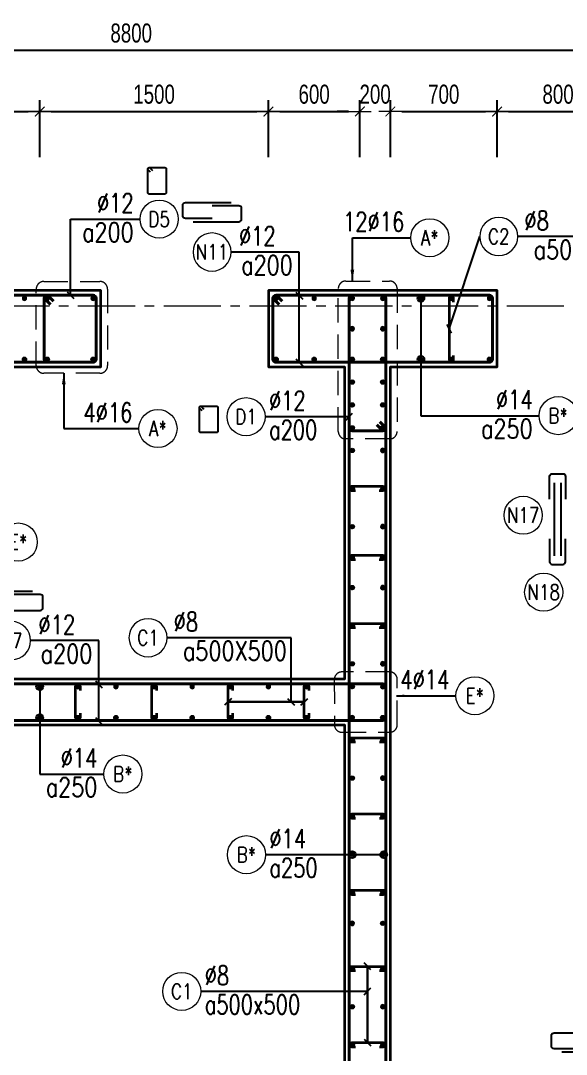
# Model space of a CAD drawing. Header units: millimetres. Extents: x 944027 to 981803, y -83026 to 82675.
# Drawn here: x 953547 to 957126, y -7610 to -828 of the extents above; entities that cross this region are included whole.
import ezdxf
from ezdxf.enums import TextEntityAlignment as Align

# ---------------------------------------------------------------- set-up
doc = ezdxf.new("R2010")
doc.units = ezdxf.units.MM
doc.header["$MEASUREMENT"] = 0
for name, pattern in [('HIDDEN', [9.525, 6.35, -3.175]), ('HIDDEN2', [4.7625, 3.175, -1.5875]), ('HT_Grid$0$CENTER2', [1.125, 0.75, -0.125, 0.125, -0.125])]:
    doc.linetypes.add(name, pattern=pattern)
doc.layers.get('0').update_dxf_attribs({"lineweight": 20})
doc.layers.get('Defpoints').update_dxf_attribs({"color": 151, "lineweight": 9})
for name, color, linetype in [('Hidden', 9, 'HIDDEN'), ('Leader', 6, 'Continuous'), ('Ligature', 1, 'Continuous')]:
    doc.layers.add(name, color=color, linetype=linetype)
for name, color, linetype, lineweight in [('HT_Grid$0$NDC_S_AXIS', 5, 'HT_Grid$0$CENTER2', 13), ('KC-LEADER', 153, 'Continuous', 18), ('KC-THEP', 6, 'Continuous', 40), ('NDC_S_DIM', 1, 'Continuous', 15), ('NDC_S_HIDDEN', 8, 'HIDDEN2', 13), ('NDC_S_LEADER', 1, 'Continuous', 15), ('NDC_S_REBAR', 4, 'Continuous', 35), ('NDC_S_STIRRUP', 4, 'Continuous', 40), ('NDC_S_VN TEXT', 7, 'Continuous', 20), ('NDC_S_WALL', 6, 'Continuous', 35)]:
    doc.layers.add(name, color=color, linetype=linetype, lineweight=lineweight)
doc.styles.add('NDC_ARIAL', font='arial.ttf', dxfattribs={"width": 0.85})
doc.styles.add('NDC_DIM', font='', dxfattribs={"width": 0.75})
doc.styles.add('NDC_EN TXT', font='romans.shx', dxfattribs={"width": 0.8})
doc.styles.get('NDC_DIM').set_extended_font_data('Dotum')
doc.dimstyles.new('NDC_1-50', dxfattribs={"dimscale": 50, "dimtxt": 2.5, "dimasz": 1, "dimexe": 1.5, "dimexo": 0, "dimgap": 0.8, "dimtad": 1, "dimdec": 0, "dimdsep": 46, "dimtxsty": 'NDC_ARIAL', "dimblk": 'DIMMARK', "dimcen": 49999.938995, "dimdle": 1.5, "dimclrd": 1, "dimclre": 1, "dimclrt": 3, "dimadec": 0, "dimazin": 0, "dimtfac": 1, "dimtdec": 0, "dimtix": 1, "dimtmove": 2, "dimatfit": 3, "dimfxl": 1, "dimarcsym": 0})
doc.dimstyles.new('NDC_dim_30', dxfattribs={"dimscale": 30, "dimtxt": 2.5, "dimasz": 1.5, "dimexe": 1.5, "dimexo": 2.5, "dimgap": 1, "dimtad": 1, "dimdec": 0, "dimzin": 0, "dimdsep": 46, "dimtxsty": 'NDC_DIM', "dimblk": 'DIMMARK', "dimcen": 0.09, "dimdle": 1.2, "dimclrd": 1, "dimclre": 1, "dimclrt": 3, "dimadec": 0, "dimazin": 0, "dimtfac": 1, "dimtdec": 0, "dimtix": 1, "dimtofl": 0, "dimtmove": 0, "dimatfit": 3, "dimfxl": 6, "dimfxlon": 1, "dimtolj": 1, "dimtzin": 0, "dimarcsym": 0})
doc.dimstyles.new('NDC_dim_50', dxfattribs={"dimscale": 50, "dimtxt": 2.5, "dimasz": 1.5, "dimexe": 1.5, "dimexo": 2.5, "dimgap": 1, "dimtad": 1, "dimdec": 0, "dimzin": 0, "dimdsep": 46, "dimtxsty": 'NDC_DIM', "dimblk": 'DIMMARK', "dimcen": 0.09, "dimdle": 1.2, "dimclrd": 1, "dimclre": 1, "dimclrt": 3, "dimadec": 0, "dimazin": 0, "dimtfac": 1, "dimtdec": 0, "dimtix": 1, "dimtofl": 0, "dimtmove": 0, "dimatfit": 3, "dimfxl": 6, "dimfxlon": 1, "dimtolj": 1, "dimtzin": 0, "dimarcsym": 0})

# ---------------------------------------------------------------- blocks, each defined once
blk = doc.blocks.new('THEP')
at = {"layer": 'KC-LEADER', "color": 6}
blk.add_circle((0, 0), 14, dxfattribs=at)
at = {"layer": 'KC-THEP'}
for p, q in [((-14, 0), (14, 0)), ((9.9, 9.9), (-9.9, -9.9)), ((-9.9, 9.9), (9.9, -9.9)), ((0, 14), (0, -14))]:
    blk.add_line(p, q, dxfattribs=at)
blk = doc.blocks.new('DIMMARK')
at = {"layer": 'NDC_S_DIM', "color": 1}
blk.add_line((-1.5, 0), (1, 0), dxfattribs=at)
at = {"layer": 'NDC_S_DIM', "color": 2, "const_width": 0.1}
blk.add_lwpolyline([(-0.424, -0.424), (0.424, 0.424)], dxfattribs=at)
blk = doc.blocks.new('*U9')
blk.add_circle((2.5, 0), 2.5)
at = {"layer": 'NDC_S_VN TEXT', "color": 3, "style": 'NDC_EN TXT', "width": 0.75}
blk.add_attdef('DK2', text='', height=2.5, dxfattribs=at).set_placement((-0.85, 0.85), align=Align.RIGHT)
at = {"layer": 'NDC_S_VN TEXT', "color": 7, "style": 'NDC_EN TXT', "width": 0.8}
blk.add_attdef('SH3', text='', height=2, dxfattribs=at).set_placement((2.5, 0), align=Align.MIDDLE)
blk = doc.blocks.new('*U10')
blk.add_circle((2.5, 0), 2.5)
at = {"layer": 'NDC_S_VN TEXT', "color": 3, "style": 'NDC_EN TXT'}
for tag, width, p in [('DK2', 0.75, (-0.85, 0.85)), ('KC2', 0.8, (-0.85, -2.97))]:
    blk.add_attdef(tag, text='', height=2.5, dxfattribs=dict(at, width=width)).set_placement(p, align=Align.RIGHT)
at = {"layer": 'NDC_S_VN TEXT', "color": 7, "style": 'NDC_EN TXT', "width": 0.8}
blk.add_attdef('SH3', text='', height=2, dxfattribs=at).set_placement((2.5, 0), align=Align.MIDDLE)
blk = doc.blocks.new('A$C72321851')
at = {"layer": 'Ligature'}
for points in [[(-60.9, -129.3), (-60.9, 170.9, -0.414214), (-43.3, 188.5), (25.8, 188.5, -0.414214), (43.4, 170.9), (43.4, -4.3)], [(-39.7, -4.3), (-39.7, -179.5, 0.414214), (-22.1, -197.1), (47, -197.1, 0.414214), (64.6, -179.5), (64.6, 120.7)]]:
    blk.add_lwpolyline(points, format="xyb", dxfattribs=at)
blk = doc.blocks.new('*U11')
blk.add_circle((-2.5, 0), 2.5)
at = {"layer": 'NDC_S_VN TEXT', "color": 3, "style": 'NDC_EN TXT', "width": 0.75}
for tag, p in [('DK1', (0.5, 0.85)), ('KC1', (0.5, -2.97))]:
    blk.add_attdef(tag, p, '', height=2.5, dxfattribs=at)
at = {"layer": 'NDC_S_VN TEXT', "color": 7, "style": 'NDC_EN TXT', "width": 0.8}
blk.add_attdef('SH2', text='', height=2, dxfattribs=at).set_placement((-2.5, 0), align=Align.MIDDLE)
blk = doc.blocks.new('*U12')
blk.add_circle((-2.5, 0), 2.5)
at = {"layer": 'NDC_S_VN TEXT', "color": 3, "style": 'NDC_EN TXT', "width": 0.75}
for tag, p in [('DK1', (0.5, 0.85)), ('KC1', (0.5, -2.97))]:
    blk.add_attdef(tag, p, '', height=2.5, dxfattribs=at)
at = {"layer": 'NDC_S_VN TEXT', "color": 7, "style": 'NDC_EN TXT', "width": 0.8}
blk.add_attdef('SH2', text='', height=2, dxfattribs=at).set_placement((-2.5, 0), align=Align.MIDDLE)
blk = doc.blocks.new('A$C7BC65A55')
at = {"layer": 'Ligature'}
for p, q in [((-15.2, 372, 0), (-15.2, 38.5, 0)), ((15.2, 372, 0), (15.2, 38.5, 0))]:
    blk.add_line(p, q, dxfattribs=at)
for points in [[(-36.2, 296.5), (-36.2, 400.9, -0.414214), (-24, 413.1), (24, 413.1, -0.414214), (36.2, 400.9), (36.2, 296.5)], [(-36.2, 116.5), (-36.2, 12.2, 0.414214), (-24, 0), (24, 0, 0.414214), (36.2, 12.2), (36.2, 116.5)]]:
    blk.add_lwpolyline(points, format="xyb", dxfattribs=at)
blk = doc.blocks.new('*D442')
at = {"layer": 'Defpoints', "color": 0, "ltscale": 200, "transparency": 16777216}
for p in [(953671.5, -1423.6), (953671.5, -2849.3), (952871.5, -3099.3)]:
    blk.add_point(p, dxfattribs=at)
at = {"layer": 'NDC_S_DIM', "color": 1, "lineweight": -2, "ltscale": 200, "transparency": 16777216}
for p, q in [((952871.5, -1723.6), (952871.5, -1348.6)), ((953671.5, -1723.6), (953671.5, -1348.6)), ((952946.5, -1423.6), (953596.5, -1423.6))]:
    blk.add_line(p, q, dxfattribs=at)
at = {"layer": 'NDC_S_DIM', "color": 1, "lineweight": -2, "ltscale": 200, "transparency": 16777216, "xscale": 75, "yscale": 75, "zscale": 75, "rotation": 180}
blk.add_blockref('DIMMARK', (952871.5, -1423.6), dxfattribs=at)
at = {"layer": 'NDC_S_DIM', "color": 1, "lineweight": -2, "ltscale": 200, "transparency": 16777216, "xscale": 75, "yscale": 75, "zscale": 75}
blk.add_blockref('DIMMARK', (953671.5, -1423.6), dxfattribs=at)
at = {"layer": 'NDC_S_DIM', "color": 3, "ltscale": 200, "transparency": 16777216, "insert": (953271.5, -1311), "char_height": 125, "attachment_point": 5, "style": 'NDC_DIM'}
blk.add_mtext('\\A1;800', dxfattribs=at)
blk = doc.blocks.new('*D443')
at = {"layer": 'Defpoints', "color": 0, "ltscale": 200, "transparency": 16777216}
for p in [(955171.5, -1423.6), (953671.5, -2849.3), (955171.5, -2849.3)]:
    blk.add_point(p, dxfattribs=at)
at = {"layer": 'NDC_S_DIM', "color": 1, "lineweight": -2, "ltscale": 200, "transparency": 16777216}
for p, q in [((953671.5, -1723.6), (953671.5, -1348.6)), ((955171.5, -1723.6), (955171.5, -1348.6)), ((953746.5, -1423.6), (955096.5, -1423.6))]:
    blk.add_line(p, q, dxfattribs=at)
at = {"layer": 'NDC_S_DIM', "color": 1, "lineweight": -2, "ltscale": 200, "transparency": 16777216, "xscale": 75, "yscale": 75, "zscale": 75, "rotation": 180}
blk.add_blockref('DIMMARK', (953671.5, -1423.6), dxfattribs=at)
at = {"layer": 'NDC_S_DIM', "color": 1, "lineweight": -2, "ltscale": 200, "transparency": 16777216, "xscale": 75, "yscale": 75, "zscale": 75}
blk.add_blockref('DIMMARK', (955171.5, -1423.6), dxfattribs=at)
at = {"layer": 'NDC_S_DIM', "color": 3, "ltscale": 200, "transparency": 16777216, "insert": (954421.5, -1311), "char_height": 125, "attachment_point": 5, "style": 'NDC_DIM'}
blk.add_mtext('\\A1;1500', dxfattribs=at)
blk = doc.blocks.new('*D444')
at = {"layer": 'Defpoints', "color": 0, "ltscale": 200, "transparency": 16777216}
for p in [(955771.5, -1423.6), (955171.5, -2849.3), (955771.5, -3099.3)]:
    blk.add_point(p, dxfattribs=at)
at = {"layer": 'NDC_S_DIM', "color": 1, "lineweight": -2, "ltscale": 200, "transparency": 16777216}
for p, q in [((955171.5, -1723.6), (955171.5, -1348.6)), ((955771.5, -1723.6), (955771.5, -1348.6)), ((955246.5, -1423.6), (955696.5, -1423.6))]:
    blk.add_line(p, q, dxfattribs=at)
at = {"layer": 'NDC_S_DIM', "color": 1, "lineweight": -2, "ltscale": 200, "transparency": 16777216, "xscale": 75, "yscale": 75, "zscale": 75, "rotation": 180}
blk.add_blockref('DIMMARK', (955171.5, -1423.6), dxfattribs=at)
at = {"layer": 'NDC_S_DIM', "color": 1, "lineweight": -2, "ltscale": 200, "transparency": 16777216, "xscale": 75, "yscale": 75, "zscale": 75}
blk.add_blockref('DIMMARK', (955771.5, -1423.6), dxfattribs=at)
at = {"layer": 'NDC_S_DIM', "color": 3, "ltscale": 200, "transparency": 16777216, "insert": (955471.5, -1311), "char_height": 125, "attachment_point": 5, "style": 'NDC_DIM'}
blk.add_mtext('\\A1;600', dxfattribs=at)
blk = doc.blocks.new('*D445')
at = {"layer": 'Defpoints', "color": 0, "ltscale": 200, "transparency": 16777216}
for p in [(955971.5, -1423.6), (955771.5, -3099.3), (955971.5, -3099.3)]:
    blk.add_point(p, dxfattribs=at)
at = {"layer": 'NDC_S_DIM', "color": 1, "lineweight": -2, "ltscale": 200, "transparency": 16777216}
for p, q in [((955771.5, -1723.6), (955771.5, -1348.6)), ((955971.5, -1723.6), (955971.5, -1348.6)), ((955696.5, -1423.6), (955621.5, -1423.6)), ((956046.5, -1423.6), (956121.5, -1423.6))]:
    blk.add_line(p, q, dxfattribs=at)
at = {"layer": 'NDC_S_DIM', "color": 1, "lineweight": -2, "ltscale": 200, "transparency": 16777216, "xscale": 75, "yscale": 75, "zscale": 75}
blk.add_blockref('DIMMARK', (955771.5, -1423.6), dxfattribs=at)
at = {"layer": 'NDC_S_DIM', "color": 1, "lineweight": -2, "ltscale": 200, "transparency": 16777216, "xscale": 75, "yscale": 75, "zscale": 75, "rotation": 180}
blk.add_blockref('DIMMARK', (955971.5, -1423.6), dxfattribs=at)
at = {"layer": 'NDC_S_DIM', "color": 3, "ltscale": 200, "transparency": 16777216, "insert": (955871.5, -1311), "char_height": 125, "attachment_point": 5, "style": 'NDC_DIM'}
blk.add_mtext('\\A1;200', dxfattribs=at)
blk = doc.blocks.new('*D446')
at = {"layer": 'Defpoints', "color": 0, "ltscale": 200, "transparency": 16777216}
for p in [(956671.5, -1423.6), (955971.5, -3099.3), (956671.5, -3099.3)]:
    blk.add_point(p, dxfattribs=at)
at = {"layer": 'NDC_S_DIM', "color": 1, "lineweight": -2, "ltscale": 200, "transparency": 16777216}
for p, q in [((955971.5, -1723.6), (955971.5, -1348.6)), ((956671.5, -1723.6), (956671.5, -1348.6)), ((956046.5, -1423.6), (956596.5, -1423.6))]:
    blk.add_line(p, q, dxfattribs=at)
at = {"layer": 'NDC_S_DIM', "color": 1, "lineweight": -2, "ltscale": 200, "transparency": 16777216, "xscale": 75, "yscale": 75, "zscale": 75, "rotation": 180}
blk.add_blockref('DIMMARK', (955971.5, -1423.6), dxfattribs=at)
at = {"layer": 'NDC_S_DIM', "color": 1, "lineweight": -2, "ltscale": 200, "transparency": 16777216, "xscale": 75, "yscale": 75, "zscale": 75}
blk.add_blockref('DIMMARK', (956671.5, -1423.6), dxfattribs=at)
at = {"layer": 'NDC_S_DIM', "color": 3, "ltscale": 200, "transparency": 16777216, "insert": (956321.5, -1311), "char_height": 125, "attachment_point": 5, "style": 'NDC_DIM'}
blk.add_mtext('\\A1;700', dxfattribs=at)
blk = doc.blocks.new('*D447')
at = {"layer": 'Defpoints', "color": 0, "ltscale": 200, "transparency": 16777216}
for p in [(957471.5, -1423.6), (956671.5, -3099.3), (957471.5, -3099.3)]:
    blk.add_point(p, dxfattribs=at)
at = {"layer": 'NDC_S_DIM', "color": 1, "lineweight": -2, "ltscale": 200, "transparency": 16777216}
for p, q in [((956671.5, -1723.6), (956671.5, -1348.6)), ((957471.5, -1723.6), (957471.5, -1348.6)), ((956746.5, -1423.6), (957396.5, -1423.6))]:
    blk.add_line(p, q, dxfattribs=at)
at = {"layer": 'NDC_S_DIM', "color": 1, "lineweight": -2, "ltscale": 200, "transparency": 16777216, "xscale": 75, "yscale": 75, "zscale": 75, "rotation": 180}
blk.add_blockref('DIMMARK', (956671.5, -1423.6), dxfattribs=at)
at = {"layer": 'NDC_S_DIM', "color": 1, "lineweight": -2, "ltscale": 200, "transparency": 16777216, "xscale": 75, "yscale": 75, "zscale": 75}
blk.add_blockref('DIMMARK', (957471.5, -1423.6), dxfattribs=at)
at = {"layer": 'NDC_S_DIM', "color": 3, "ltscale": 200, "transparency": 16777216, "insert": (957071.5, -1311), "char_height": 125, "attachment_point": 5, "style": 'NDC_DIM'}
blk.add_mtext('\\A1;800', dxfattribs=at)
blk = doc.blocks.new('*D429')
at = {"layer": 'Defpoints', "color": 0, "ltscale": 200, "transparency": 16777216}
for p in [(958671.5, -1022.4), (949871.5, -1723.6), (958671.5, -2599.3)]:
    blk.add_point(p, dxfattribs=at)
at = {"layer": 'NDC_S_DIM', "color": 1, "lineweight": -2, "ltscale": 200, "transparency": 16777216}
for p, q in [((949871.5, -1322.4), (949871.5, -947.4)), ((958671.5, -1322.4), (958671.5, -947.4)), ((949946.5, -1022.4), (958596.5, -1022.4))]:
    blk.add_line(p, q, dxfattribs=at)
at = {"layer": 'NDC_S_DIM', "color": 1, "lineweight": -2, "ltscale": 200, "transparency": 16777216, "xscale": 75, "yscale": 75, "zscale": 75, "rotation": 180}
blk.add_blockref('DIMMARK', (949871.5, -1022.4), dxfattribs=at)
at = {"layer": 'NDC_S_DIM', "color": 1, "lineweight": -2, "ltscale": 200, "transparency": 16777216, "xscale": 75, "yscale": 75, "zscale": 75}
blk.add_blockref('DIMMARK', (958671.5, -1022.4), dxfattribs=at)
at = {"layer": 'NDC_S_DIM', "color": 3, "ltscale": 200, "transparency": 16777216, "insert": (954271.5, -909.8), "char_height": 125, "attachment_point": 5, "style": 'NDC_DIM'}
blk.add_mtext('\\A1;8800', dxfattribs=at)

msp = doc.modelspace()

# ---------------------------------------------------------------- linework, layer by layer
for centre in [(956842.8, -4073), (956977.2, -4578)]:
    msp.add_circle(centre, 125)
at = {"layer": 'HT_Grid$0$NDC_S_AXIS', "ltscale": 500}
msp.add_line((944922.1, -2699.3), (960215.5, -2699.3), dxfattribs=at)
at = {"layer": 'Ligature'}
for points in [[(954399.1, -1821.8), (954383.1, -1805.8, -0.668179), (954388.9, -1791.9), (954493.5, -1791.9, -0.414214), (954501.7, -1800.1), (954501.7, -1957.2, -0.414214), (954493.5, -1965.3), (954388.9, -1965.3, -0.414214), (954380.7, -1957.2), (954380.7, -1800.1, -0.668179), (954394.7, -1794.3), (954410.6, -1810.3)], [(954737, -3387.5), (954721, -3371.6, -0.668179), (954726.8, -3357.6), (954831.4, -3357.6, -0.414214), (954839.6, -3365.8), (954839.6, -3522.9, -0.414214), (954831.4, -3531.1), (954726.8, -3531.1, -0.414214), (954718.6, -3522.9), (954718.6, -3365.8, -0.668179), (954732.5, -3360), (954748.5, -3376)]]:
    msp.add_lwpolyline(points, format="xyb", dxfattribs=at)
at = {"layer": 'NDC_S_HIDDEN', "ltscale": 50}
for points in [[(953698.1, -2539.4), (954066.7, -2539.4, -0.414214), (954116.7, -2589.4), (954116.7, -3091.4, -0.414214), (954066.7, -3141.4), (953698.1, -3141.4, -0.414214), (953648.1, -3091.4), (953648.1, -2589.4, -0.414214)], [(955679.6, -2536.2), (955965.7, -2536.2, -0.414214), (956015.7, -2586.2), (956015.7, -3522.7, -0.414214), (955965.7, -3572.7), (955679.6, -3572.7, -0.414214), (955629.6, -3522.7), (955629.6, -2586.2, -0.414214)], [(955966.8, -5101), (955653.8, -5101.2, 0.414214), (955603.8, -5151.3), (955604.1, -5447.1, 0.414214), (955654.1, -5497.1), (955967.2, -5496.9, 0.414214), (956017.1, -5446.8), (956016.9, -5150.9, 0.414214)]]:
    msp.add_lwpolyline(points, format="xyb", close=True, dxfattribs=at)
at = {"layer": 'NDC_S_REBAR'}
for points in [[(956386.5, -2674.3), (956386.5, -2649.3, 1), (956356.5, -2649.3), (956356.5, -3049.3, 1), (956386.5, -3049.3), (956386.5, -3024.3)], [(955741.8, -3912.5), (955716.8, -3912.5, -1), (955716.8, -3882.5), (955923.8, -3882.5, -1), (955923.8, -3912.5), (955898.8, -3912.5)], [(955741.8, -4365.6), (955716.8, -4365.6, -1), (955716.8, -4335.6), (955923.8, -4335.6, -1), (955923.8, -4365.6), (955898.8, -4365.6)], [(955741.8, -4812.5), (955716.8, -4812.5, -1), (955716.8, -4782.5), (955923.8, -4782.5, -1), (955923.8, -4812.5), (955898.8, -4812.5)], [(953936.5, -5372.7), (953936.5, -5397.7, -1), (953906.5, -5397.7), (953906.5, -5197.7, -1), (953936.5, -5197.7), (953936.5, -5222.7)], [(954436.5, -5372.7), (954436.5, -5397.7, -1), (954406.5, -5397.7), (954406.5, -5197.7, -1), (954436.5, -5197.7), (954436.5, -5222.7)], [(954936.5, -5372.7), (954936.5, -5397.7, -1), (954906.5, -5397.7), (954906.5, -5197.7, -1), (954936.5, -5197.7), (954936.5, -5222.7)], [(955436.5, -5372.7), (955436.5, -5397.7, -1), (955406.5, -5397.7), (955406.5, -5197.7, -1), (955436.5, -5197.7), (955436.5, -5222.7)], [(955743, -5563), (955718, -5563, -1), (955718, -5533), (955925.1, -5533, -1), (955925.1, -5563), (955900.1, -5563)], [(955743, -6063), (955718, -6063, -1), (955718, -6033), (955925.1, -6033, -1), (955925.1, -6063), (955900.1, -6063)], [(955743, -6563), (955718, -6563, -1), (955718, -6533), (955925.1, -6533, -1), (955925.1, -6563), (955900.1, -6563)], [(955743, -7063), (955718, -7063, -1), (955718, -7033), (955925.1, -7033, -1), (955925.1, -7063), (955900.1, -7063)], [(955743, -7563), (955718, -7563, -1), (955718, -7533), (955925.1, -7533, -1), (955925.1, -7563), (955900.1, -7563)]]:
    msp.add_lwpolyline(points, format="xyb", dxfattribs=at)
at = {"layer": 'NDC_S_STIRRUP'}
for points in [[(949961.5, -2669.3), (949921.5, -2629.3, 0.414214), (949901.5, -2649.3), (949901.5, -3049.3, 0.414214), (949921.5, -3069.3), (954021.5, -3069.3, 0.414214), (954041.5, -3049.3), (954041.5, -2649.3, 0.414214), (954021.5, -2629.3), (949921.5, -2629.3, 0.414214), (949901.5, -2649.3), (949941.5, -2689.3)], [(953761.5, -2669.3), (953721.5, -2629.3, 0.414214), (953701.5, -2649.3), (953701.5, -3049.3, 0.414214), (953721.5, -3069.3), (954021.5, -3069.3, 0.414214), (954041.5, -3049.3), (954041.5, -2649.3, 0.414214), (954021.5, -2629.3), (953721.5, -2629.3, 0.414214), (953701.5, -2649.3), (953741.5, -2689.3)], [(955261.5, -2669.3), (955221.5, -2629.3, 0.414214), (955201.5, -2649.3), (955201.5, -3049.3, 0.414214), (955221.5, -3069.3), (956621.5, -3069.3, 0.414214), (956641.5, -3049.3), (956641.5, -2649.3, 0.414214), (956621.5, -2629.3), (955221.5, -2629.3, 0.414214), (955201.5, -2649.3), (955241.5, -2689.3)], [(955901.5, -9809.3), (955941.5, -9849.3, -0.414214), (955921.5, -9869.3), (955721.5, -9869.3, -0.414214), (955701.5, -9849.3), (955701.5, -2649.3, -0.414214), (955721.5, -2629.3), (955921.5, -2629.3, -0.414214), (955941.5, -2649.3), (955941.5, -9849.3, -0.414214), (955921.5, -9869.3), (955881.5, -9829.3)], [(955901.6, -3459.3), (955941.6, -3499.3, -0.414214), (955921.6, -3519.3), (955721.6, -3519.3, -0.414214), (955701.6, -3499.3), (955701.5, -2649.3, -0.414214), (955721.5, -2629.3), (955921.5, -2629.3, -0.414214), (955941.5, -2649.3), (955941.6, -3499.3, -0.414214), (955921.6, -3519.3), (955881.6, -3479.3)], [(952661.5, -5379.3), (952621.5, -5419.3, -0.414214), (952601.5, -5399.3), (952601.5, -5199.3, -0.414214), (952621.5, -5179.3), (955921.5, -5179.3, -0.414214), (955941.5, -5199.3), (955941.5, -5399.3, -0.414358), (955921.5, -5419.3), (952621.5, -5419.3, -0.414214), (952601.5, -5399.3), (952641.5, -5359.3)]]:
    msp.add_lwpolyline(points, format="xyb", dxfattribs=at)
at = {"layer": 'NDC_S_WALL', "ltscale": 10}
for points in [[(952871.5, -3099.3), (954071.5, -3099.3), (954071.5, -2599.3), (949871.5, -2599.3)], [(952871.5, -5449.3), (955671.5, -5449.3), (955671.5, -9899.3), (956771.5, -9899.3), (956771.5, -9699.3), (955971.5, -9699.3), (955971.5, -8249.3), (958171.5, -8249.3), (958171.5, -9899.3), (958671.5, -9899.3), (958671.5, -2599.3), (957471.5, -2599.3), (957471.5, -3099.3), (958171.5, -3099.3), (958171.5, -8049.3), (955971.5, -8049.3), (955971.5, -3099.3), (956671.5, -3099.3), (956671.5, -2599.3), (955171.5, -2599.3), (955171.5, -3099.3), (955671.5, -3099.3), (955671.5, -5149.3), (952871.5, -5149.3)]]:
    msp.add_lwpolyline(points, dxfattribs=at)

# ---------------------------------------------------------------- block references
at = {"layer": 'Hidden', "xscale": 1.44, "yscale": 1.44, "zscale": 1.44}
msp.add_blockref('A$C7BC65A55', (957067.8, -4395.3, 0), dxfattribs=at)
at = {"layer": 'KC-THEP', "xscale": -1}
for p, rotation in [((953571.5, -2649.3), 350.3314355636191), ((953721.5, -2649.3), 350.3314355636191), ((954021.5, -2649.3), 350.3314355636191), ((955221.5, -2649.3), 350.3314355636191), ((955471.6, -2649.3), 350.3314355636191), ((955721.6, -2649.3), 350.3314355636191), ((955921.5, -2649.3), 350.3314355631725), ((955921.5, -2649.3), 350.3314355631725), ((956171.5, -2649.3), 350.3314355636191), ((956371.5, -2649.3), 350.3314355636191), ((956621.5, -2649.3), 350.3314355636191), ((955721.5, -2849.3), 170.3314355631724), ((955721.5, -2849.3), 170.3314355631724), ((955921.5, -2849.3), 170.3314355631724), ((955921.5, -2849.3), 170.3314355631724), ((955921.5, -3647.7), 350.3314355636191), ((955921.5, -3897.7), 350.3314355636191), ((955921.5, -4147.7), 350.3314355636191), ((955721.5, -4351.1), 350.3314355636191), ((955921.5, -4547.7), 350.3314355636191), ((955921.5, -4797.7), 350.3314355636191), ((955921.5, -5047.7), 350.3314355636191), ((953671.5, -5197.7), 350.3314355636191), ((953921.5, -5197.7), 350.3314355636191), ((954171.5, -5197.7), 350.3314355636191), ((954421.5, -5197.7), 350.3314355636191), ((954671.5, -5197.7), 350.3314355636191), ((954921.5, -5197.7), 350.3314355636191), ((955171.5, -5197.7), 350.3314355636191), ((955421.5, -5197.7), 350.3314355636191), ((955921.5, -5197.7), 350.3314355636191), ((955921.5, -5197.7), 350.3314355636191), ((955721.5, -5401.1), 350.3314355636191), ((955721.5, -5401.1), 350.3314355636191), ((955921.5, -5547.7), 350.3314355636191), ((955921.5, -5797.7), 350.3314355636191), ((955921.5, -6047.7), 350.3314355636191), ((955921.5, -6297.7), 350.3314355636191), ((955921.5, -6547.7), 350.3314355636191), ((955721.5, -6751.1), 350.3314355636191), ((955921.5, -7047.7), 350.3314355636191), ((955921.5, -7297.7), 350.3314355636191), ((955921.5, -7547.7), 350.3314355636191)]:
    msp.add_blockref('THEP', p, dxfattribs=dict(at, rotation=rotation))
at = {"layer": 'KC-THEP'}
for p, rotation in [((955718, -2649.3), 189.6685644359343), ((955718, -2649.3), 189.6685644359343), ((953571.5, -3049.3), 189.6685644363809), ((953721.5, -3049.3), 189.6685644363809), ((954021.5, -3049.3), 189.6685644363809), ((955221.5, -3049.3), 189.6685644363809), ((955471.6, -3049.3), 189.6685644363809), ((955721.5, -3049.3), 189.6685644359343), ((955721.5, -3049.3), 189.6685644359343), ((955721.6, -3049.3), 189.6685644363809), ((955921.5, -3049.3), 189.6685644359343), ((955921.5, -3049.3), 189.6685644359343), ((956171.5, -3049.3), 189.6685644363809), ((956371.5, -3049.3), 189.6685644363809), ((956621.5, -3049.3), 189.6685644363809), ((955721.5, -3199.3), 189.6685644359343), ((955921.5, -3199.3), 189.6685644359343), ((955721.5, -3349.3), 189.6685644359343), ((955921.5, -3349.3), 189.6685644359343), ((955721.5, -3499.3), 189.6685644359343), ((955921.5, -3499.3), 189.6685644359343), ((955721.5, -3648), 189.6685644363809), ((955721.5, -3898), 189.6685644363809), ((955721.5, -4148), 189.6685644363809), ((955921.5, -4350.8), 189.6685644363809), ((955721.5, -4548), 189.6685644363809), ((955721.5, -4798), 189.6685644363809), ((955721.5, -5048), 189.6685644363809), ((955721.5, -5198), 189.6685644363809), ((955721.5, -5198), 189.6685644363809), ((953671.5, -5400.8), 189.6685644363809), ((953921.5, -5400.8), 189.6685644363809), ((954171.5, -5400.8), 189.6685644363809), ((954421.5, -5400.8), 189.6685644363809), ((954671.5, -5400.8), 189.6685644363809), ((954921.5, -5400.8), 189.6685644363809), ((955171.5, -5400.8), 189.6685644363809), ((955421.5, -5400.8), 189.6685644363809), ((955921.5, -5400.8), 189.6685644363809), ((955921.5, -5400.8), 189.6685644363809), ((955721.5, -5548), 189.6685644363809), ((955721.5, -5798), 189.6685644363809), ((955721.5, -6048), 189.6685644363809), ((955721.5, -6298), 189.6685644363809), ((955721.5, -6548), 189.6685644363809), ((955921.5, -6750.8), 189.6685644363809), ((955721.5, -7048), 189.6685644363809), ((955721.5, -7298), 189.6685644363809), ((955721.5, -7548), 189.6685644363809)]:
    msp.add_blockref('THEP', p, dxfattribs=dict(at, rotation=rotation))
at = {"layer": 'Leader', "xscale": -1, "rotation": 270.0000000000001}
for p in [(954806.9, -2086.3), (953503.6, -4636.3), (957224.5, -7533.7)]:
    msp.add_blockref('A$C72321851', p, dxfattribs=at)
at = {"layer": 'NDC_S_VN TEXT', "xscale": 50, "yscale": 50, "zscale": 50}
for name, p, values in [('*U10', (954330.3, -2129.9), {'SH3': 'D5', 'DK2': '%%c12', 'KC2': 'a200'}), ('*U9', (956105.3, -2252.2), {'SH3': 'A*', 'DK2': '12%%C16'}), ('*U10', (956947.3, -3419.6), {'SH3': 'B*', 'DK2': '%%C14', 'KC2': 'a250'}), ('*U11', (955149.9, -3426.5), {'SH2': 'D1', 'DK1': '%%C12', 'KC1': 'a200'}), ('*U9', (954322.1, -3504), {'SH3': 'A*', 'DK2': '4%%C16'}), ('*U9', (953405.5, -4248.9), {'SH3': 'E*', 'DK2': '4%%C14'}), ('*U9', (956400.9, -5257.6), {'SH3': 'E*', 'DK2': '4%%C14'}), ('*U10', (954092.1, -5771.2), {'SH3': 'B*', 'DK2': '%%C14', 'KC2': 'a250'}), ('*U11', (955152.6, -6300.4), {'SH2': 'B*', 'DK1': '%%C14', 'KC1': 'a250'}), ('*U12', (954728.2, -7197.4), {'SH2': 'C1', 'DK1': '%%c8', 'KC1': 'a500x500'})]:
    msp.add_blockref(name, p, dxfattribs=at).add_auto_attribs(values)
at = {"layer": 'NDC_S_VN TEXT'}
ref = msp.add_blockref('*U10', (956807.6, -2244.2), dxfattribs=dict(at, xscale=-50, yscale=50, zscale=50))
ref.add_attrib('SH3', 'C2', dxfattribs={"color": 7, "height": 100, "style": 'NDC_EN TXT', "width": 0.8}).set_placement((956682.6, -2244.2), align=Align.MIDDLE)
ref.add_attrib('DK2', '%%c8', dxfattribs={"color": 3, "height": 125, "style": 'NDC_EN TXT', "width": 0.75}).set_placement((957010.9, -2202), align=Align.RIGHT)
ref.add_attrib('KC2', 'a500X500', dxfattribs={"color": 3, "height": 125, "style": 'NDC_EN TXT', "width": 0.8}).set_placement((957593, -2392.9), align=Align.RIGHT)
ref = msp.add_blockref('*U10', (954926.9, -2345.9), dxfattribs=dict(at, xscale=-50, yscale=50, zscale=50))
ref.add_attrib('SH3', 'N11', dxfattribs={"color": 7, "height": 100, "style": 'NDC_EN TXT', "width": 0.8}).set_placement((954801.9, -2345.9), align=Align.MIDDLE)
ref.add_attrib('DK2', '%%C12', dxfattribs={"color": 3, "height": 125, "style": 'NDC_EN TXT', "width": 0.75}).set_placement((955219.4, -2303.6), align=Align.RIGHT)
ref.add_attrib('KC2', 'a200', dxfattribs={"color": 3, "height": 125, "style": 'NDC_EN TXT', "width": 0.8}).set_placement((955331.3, -2494.5), align=Align.RIGHT)
ref = msp.add_blockref('*U10', (953611.9, -4895.9), dxfattribs=dict(at, xscale=-50, yscale=50, zscale=50))
ref.add_attrib('SH3', 'N7', dxfattribs={"color": 7, "height": 100, "style": 'NDC_EN TXT', "width": 0.8}).set_placement((953486.9, -4895.9), align=Align.MIDDLE)
ref.add_attrib('DK2', '%%C12', dxfattribs={"color": 3, "height": 125, "style": 'NDC_EN TXT', "width": 0.75}).set_placement((953904.4, -4853.6), align=Align.RIGHT)
ref.add_attrib('KC2', 'a200', dxfattribs={"color": 3, "height": 125, "style": 'NDC_EN TXT', "width": 0.8}).set_placement((954016.3, -5044.5), align=Align.RIGHT)
ref = msp.add_blockref('*U10', (954507, -4876.7), dxfattribs=dict(at, xscale=-50, yscale=50, zscale=50))
ref.add_attrib('SH3', 'C1', dxfattribs={"color": 7, "height": 100, "style": 'NDC_EN TXT', "width": 0.8}).set_placement((954382, -4876.7), align=Align.MIDDLE)
ref.add_attrib('DK2', '%%c8', dxfattribs={"color": 3, "height": 125, "style": 'NDC_EN TXT', "width": 0.75}).set_placement((954710.2, -4834.5), align=Align.RIGHT)
ref.add_attrib('KC2', 'a500X500', dxfattribs={"color": 3, "height": 125, "style": 'NDC_EN TXT', "width": 0.8}).set_placement((955292.4, -5025.4), align=Align.RIGHT)

# ---------------------------------------------------------------- texts
at = {"layer": 'NDC_S_VN TEXT', "color": 7, "style": 'NDC_EN TXT', "width": 0.8}
for tag, p in [('N17', (956842.8, -4073)), ('N18', (956977.2, -4578))]:
    msp.add_attdef(tag, text='3', height=100, dxfattribs=at).set_placement(p, align=Align.MIDDLE)

# ---------------------------------------------------------------- dimensions: what is measured, and where the dimension line sits
at = {"layer": 'NDC_S_DIM', "ltscale": 200}
for base, p1, p2, picture, middle in [((958671.5, -1022.4), (949871.5, -1723.6), (958671.5, -2599.3), '*D429', (954271.5, -909.8)), ((953671.5, -1423.6), (952871.5, -3099.3), (953671.5, -2849.3), '*D442', (953271.5, -1311)), ((955171.5, -1423.6), (953671.5, -2849.3), (955171.5, -2849.3), '*D443', (954421.5, -1311)), ((955771.5, -1423.6), (955171.5, -2849.3), (955771.5, -3099.3), '*D444', (955471.5, -1311)), ((955971.5, -1423.6), (955771.5, -3099.3), (955971.5, -3099.3), '*D445', (955871.5, -1311)), ((956671.5, -1423.6), (955971.5, -3099.3), (956671.5, -3099.3), '*D446', (956321.5, -1311)), ((957471.5, -1423.6), (956671.5, -3099.3), (957471.5, -3099.3), '*D447', (957071.5, -1311))]:
    dim = msp.add_linear_dim(base=base, p1=p1, p2=p2, dimstyle='NDC_dim_50', override={"dimtmove": 1}, dxfattribs=at)
    dim.commit()
    dim.dimension.update_dxf_attribs({"geometry": picture, "text_midpoint": middle})

# ---------------------------------------------------------------- leaders
at = {"layer": 'NDC_S_LEADER'}
for points, dimstyle, override in [([(953873.7, -2629.3), (953873.7, -2129.9), (954330.3, -2129.9)], 'NDC_dim_30', {"dimtad": 0, "dimldrblk": 'Oblique'}), ([(955722.1, -2536.2), (955722.1, -2252.2), (956105.3, -2252.2)], 'NDC_dim_50', {"dimtad": 0}), ([(956356.5, -2849.3), (956557.6, -2244.2)], 'NDC_dim_30', {"dimtad": 0, "dimldrblk": 'Oblique'}), ([(957756.5, -2849.3), (957479.2, -2244.2), (956807.6, -2244.2)], 'NDC_dim_30', {"dimtad": 0, "dimldrblk": 'Oblique'}), ([(955374.3, -3069.3), (955374.3, -2346), (954926.9, -2346)], 'NDC_dim_30', {"dimgap": 1, "dimtad": 0, "dimldrblk": 'Oblique'}), ([(955374.3, -2632.7), (955374.3, -2346), (954926.9, -2346)], 'NDC_dim_30', {"dimtad": 0, "dimldrblk": 'Oblique'}), ([(956171.5, -2649.3), (956171.5, -3419.8), (956947.3, -3419.8)], 'NDC_dim_30', {"dimgap": 1, "dimtad": 0, "dimldrblk": 'Origin'}), ([(956171.5, -3049.9), (956171.5, -3419.8), (956947.3, -3419.8)], 'NDC_dim_30', {"dimgap": 1, "dimtad": 0, "dimldrblk": 'Origin'}), ([(953829.3, -3140.1), (953829.3, -3504), (954322.1, -3504)], 'NDC_dim_50', {"dimgap": 1, "dimtad": 0}), ([(955701.5, -3426.5), (955149.9, -3426.5)], 'NDC_dim_30', {"dimtad": 0, "dimldrblk": 'Oblique'}), ([(955319.9, -5297.7), (955319.9, -4876.7), (954507, -4876.7)], 'NDC_dim_30', {"dimtad": 0, "dimldrblk": 'Oblique'}), ([(954059.3, -5422.7), (954059.3, -4896), (953611.9, -4896)], 'NDC_dim_30', {"dimgap": 1, "dimtad": 0, "dimldrblk": 'Oblique'}), ([(954059.3, -5182.7), (954059.3, -4896), (953611.9, -4896)], 'NDC_dim_30', {"dimtad": 0, "dimldrblk": 'Oblique'}), ([(953671.5, -5197.6), (953671.5, -5771.4), (954092.1, -5771.4)], 'NDC_dim_30', {"dimgap": 1, "dimtad": 0, "dimldrblk": 'Origin'}), ([(954906.5, -5297.7), (955406.5, -5297.7)], 'NDC_dim_30', {"dimtad": 0, "dimldrblk": 'Oblique'}), ([(955406.5, -5297.7), (954906.5, -5297.7)], 'NDC_dim_30', {"dimtad": 0, "dimldrblk": 'Oblique'}), ([(956012, -5257.6), (956400.9, -5257.6)], 'NDC_1-50', {"dimgap": 0.8, "dimtad": 0}), ([(953671.5, -5401.5), (953671.5, -5771.4), (954092.1, -5771.4)], 'NDC_dim_30', {"dimgap": 1, "dimtad": 0, "dimldrblk": 'Origin'}), ([(955928.5, -6300.4), (955152.6, -6300.4)], 'NDC_dim_30', {"dimtad": 0, "dimldrblk": 'Origin'}), ([(955721.5, -6300.4), (955152.6, -6300.4)], 'NDC_dim_30', {"dimtad": 0, "dimldrblk": 'Origin'}), ([(955821.5, -7033), (955821.5, -7533)], 'NDC_dim_30', {"dimtad": 0, "dimldrblk": 'Oblique'}), ([(955821.5, -7533), (955821.5, -7033)], 'NDC_dim_30', {"dimtad": 0, "dimldrblk": 'Oblique'}), ([(955821.5, -7197.4), (954728.2, -7197.4)], 'NDC_dim_30', {"dimtad": 0, "dimldrblk": 'Oblique'})]:
    msp.add_leader(points, dimstyle=dimstyle, override=override, dxfattribs=at)

doc.saveas('drawing.dxf')
